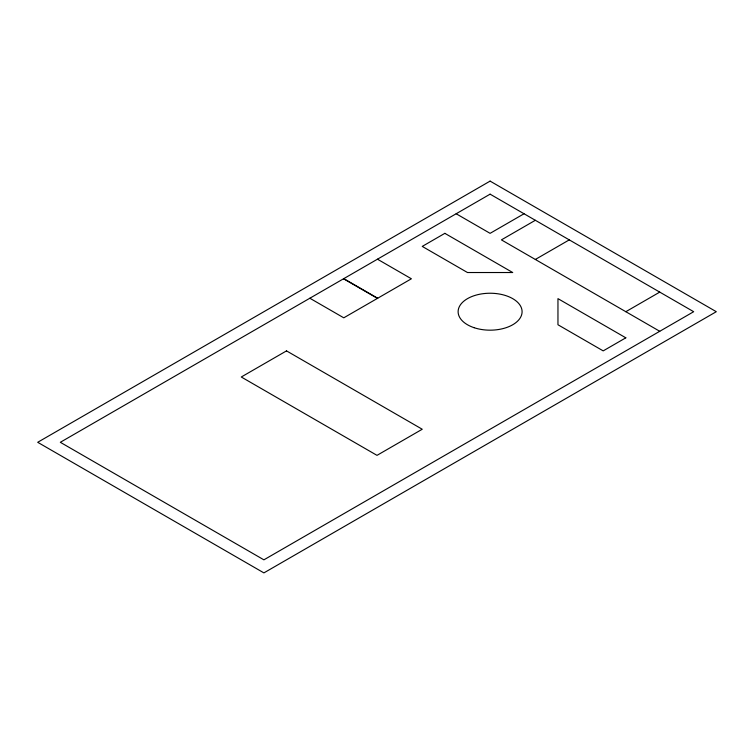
<?xml version="1.0" encoding="UTF-8"?>
<svg xmlns="http://www.w3.org/2000/svg" width="754" height="754" viewBox="0 0 754 754"><rect width="100%" height="100%" fill="white"/><g stroke="black" fill="none" stroke-linecap="round" stroke-linejoin="round"><path stroke-width="1.13" d="M524.03 213.759L490.1 233.344L456.17 213.759M535.34 220.281L501.41 239.876L659.75 331.289M535.34 259.461L569.27 239.876M625.82 311.704L659.75 292.109M377.462 259.197L411.392 278.782L343.777 317.82L309.847 298.235M343.777 278.641L377.707 298.235M343.532 278.782L377.462 298.377M490.1 181.111L37.7 442.296L263.9 572.889L716.3 311.704L490.1 181.111M490.1 194.164L60.32 442.296L263.9 559.836L693.68 311.704L490.1 194.164M444.86 233.344L422.24 246.407L467.48 272.524L512.72 272.524L444.86 233.344M286.52 350.883L241.28 377L377 455.359L422.24 429.243L286.52 350.883M625.82 337.82L603.2 350.883L557.96 324.757L557.96 298.641L625.82 337.82M474.106 327.698A31.988 18.473 0 0 0 522.088 311.704A31.988 18.473 0 0 0 474.106 295.709A31.988 18.473 0 0 0 474.106 327.698"/></g></svg>
